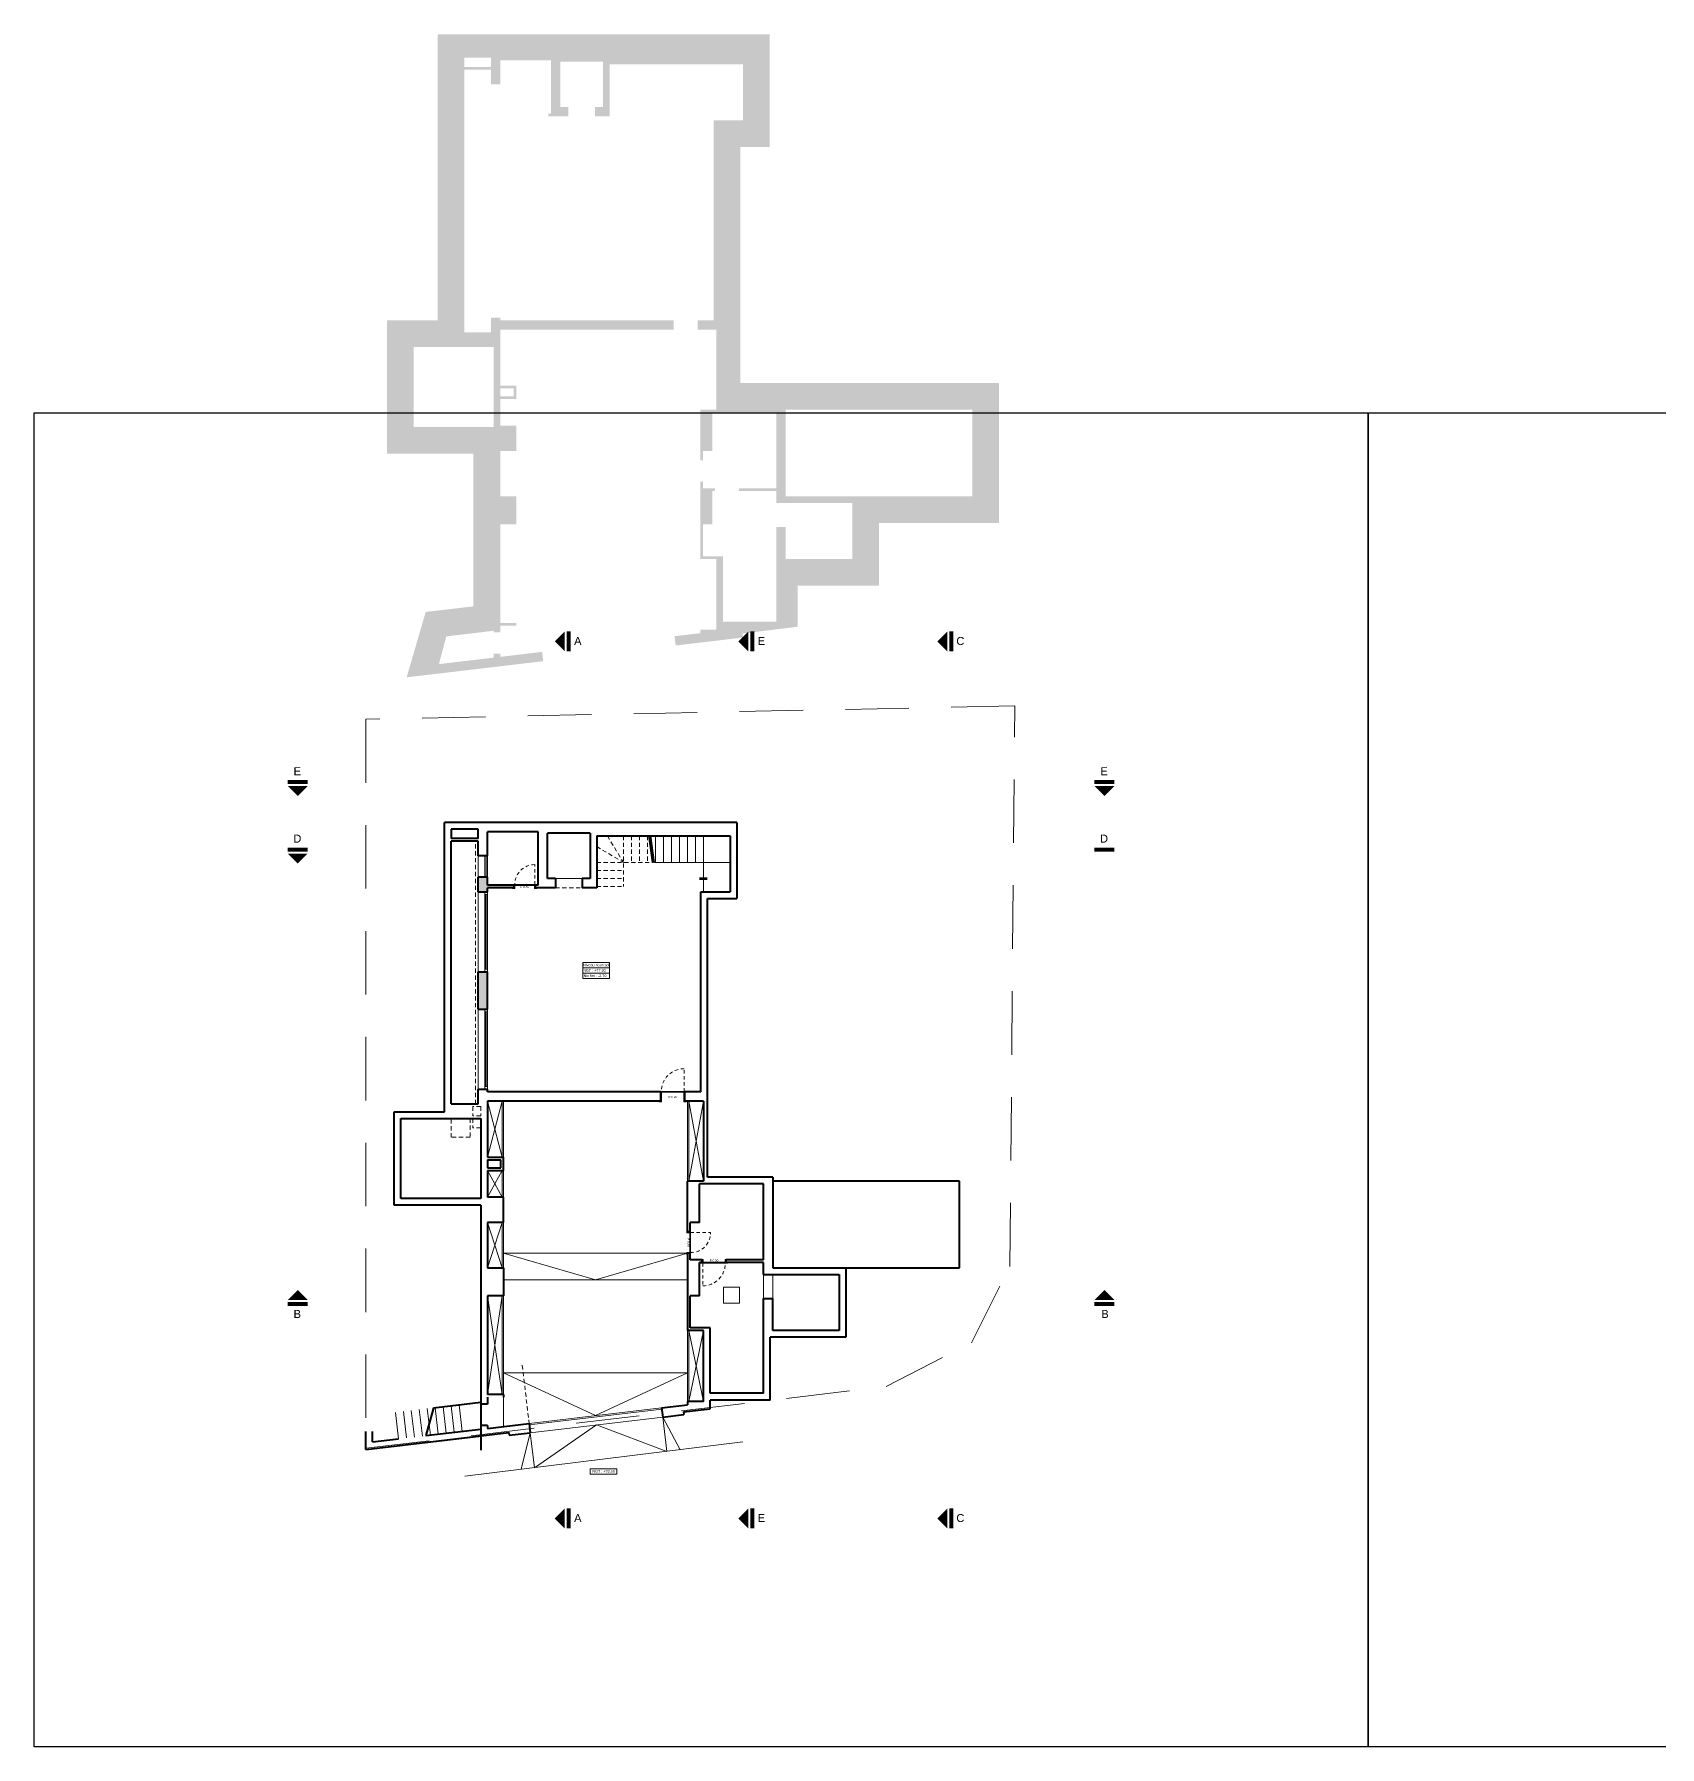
# Model space of a CAD drawing. Header units: millimetres. Extents: x 898 to 1196, y 229 to 443.
# Drawn here: x 1040.7 to 1101.7, y 378.4 to 442.6 of the extents above; entities that cross this region are included whole.
import ezdxf
from ezdxf.enums import TextEntityAlignment as Align

# ---------------------------------------------------------------- set-up
doc = ezdxf.new("R2010")
doc.units = ezdxf.units.MM
for name, pattern in [('HIDDEN', [0.375, 0.25, -0.125]), ('HIDDEN2', [4.7625, 3.175, -1.5875]), ('Projeté', [3.96875, 2.38125, -1.5875])]:
    doc.linetypes.add(name, pattern=pattern)
doc.layers.get('0').update_dxf_attribs({"color": 41})
doc.layers.get('DEFPOINTS').update_dxf_attribs({"color": 53})
for name, color, linetype, lineweight in [('A-FLOR-OVHD', 1, 'Projeté', 18), ('AN-Textes', 5, 'Continuous', 13), ('p allége', 1, 'Continuous', 20), ('p caché', 3, 'HIDDEN2', 20), ('p hachure', 253, 'Continuous', 15), ('p menuiserie', 5, 'Continuous', 20), ('p mur', 7, 'Continuous', 40), ('p symbole', 6, 'Continuous', 20), ('p texte', 7, 'Continuous', 15)]:
    doc.layers.add(name, color=color, linetype=linetype, lineweight=lineweight)
doc.styles.add('ARIAL', font='Arial.ttf', dxfattribs={"height": 0.1})
doc.dimstyles.new('ISO-25', dxfattribs={"dimtxt": 2.5, "dimasz": 2.5, "dimexe": 1.25, "dimexo": 0.625, "dimtad": 1, "dimtxsty": 'Standard', "dimcen": 2.5, "dimadec": 0, "dimazin": 0, "dimtfac": 1, "dimtmove": 0, "dimatfit": 3, "dimfxl": 1, "dimarcsym": 0})

# ---------------------------------------------------------------- blocks, each defined once
blk = doc.blocks.new('*U41')
at = {"layer": 'p menuiserie'}
for p, q in [((3, 0), (0, 0)), ((3, -0.1), (0, -0.1)), ((0.1, 0), (0.1, -0.1)), ((2.9, -0.04), (0.1, -0.04)), ((2.9, -0.06), (0.1, -0.06)), ((2.9, 0), (2.9, -0.1))]:
    blk.add_line(p, q, dxfattribs=at)
blk = doc.blocks.new('*U42')
at = {"layer": 'p menuiserie'}
for p, q in [((3, 0), (0, 0)), ((3, -0.1), (0, -0.1)), ((0.1, 0), (0.1, -0.1)), ((2.9, -0.04), (0.1, -0.04)), ((2.9, -0.06), (0.1, -0.06)), ((2.9, 0), (2.9, -0.1))]:
    blk.add_line(p, q, dxfattribs=at)
blk = doc.blocks.new('*D95')
at = {"layer": 'DEFPOINTS', "color": 0, "transparency": 16777216}
for p in [(-0.375, 0.04), (0.425, 0.04), (-0.375, -0.002)]:
    blk.add_point(p, dxfattribs=at)
at = {"layer": 'AN-Textes', "color": 0, "transparency": 16777216, "insert": (0.025, -0.059), "char_height": 0.08, "attachment_point": 5}
blk.add_mtext('P 0,80', dxfattribs=at)
blk = doc.blocks.new('_None')
blk = doc.blocks.new('*D97')
at = {"layer": 'DEFPOINTS', "color": 0, "transparency": 16777216}
for p in [(-0.425, 0.04), (0.375, 0.04), (0.375, -0.002)]:
    blk.add_point(p, dxfattribs=at)
at = {"layer": 'AN-Textes', "color": 0, "transparency": 16777216, "insert": (-0.025, -0.059), "char_height": 0.08, "attachment_point": 5}
blk.add_mtext('P 0,80', dxfattribs=at)
blk = doc.blocks.new('*D99')
at = {"layer": 'DEFPOINTS', "color": 0, "transparency": 16777216}
for p in [(0.475, 0.002), (-0.425, -0.04), (0.475, -0.04)]:
    blk.add_point(p, dxfattribs=at)
at = {"layer": 'AN-Textes', "color": 0, "transparency": 16777216, "insert": (0.025, 0.059), "char_height": 0.08, "attachment_point": 5}
blk.add_mtext('P 0,90', dxfattribs=at)
blk = doc.blocks.new('*D101')
at = {"layer": 'DEFPOINTS', "color": 0, "transparency": 16777216}
for p in [(-0.475, -0.085), (-0.475, -0.127), (0.425, -0.085)]:
    blk.add_point(p, dxfattribs=at)
at = {"layer": 'AN-Textes', "color": 0, "transparency": 16777216, "insert": (-0.025, -0.184), "char_height": 0.08, "attachment_point": 5}
blk.add_mtext('P 0,90', dxfattribs=at)
blk = doc.blocks.new('*U94')
at = {"linetype": 'HIDDEN', "ltscale": 0.5}
blk.add_line((0.4, 0.035), (0.4, 0.785), dxfattribs=at)
for p, q in [((-0.43, 0.015), (-0.375, 0.015)), ((-0.375, -0.085), (-0.375, 0.015)), ((0.4, 0.035), (-0.35, 0.035)), ((0.4, 0), (-0.35, 0)), ((0.425, -0.085), (0.425, 0.015)), ((0.48, 0.015), (0.425, 0.015)), ((-0.43, -0.085), (-0.375, -0.085)), ((0.48, -0.085), (0.425, -0.085))]:
    blk.add_line(p, q)
for points in [[(-0.43, 0.015), (-0.43, 0.035), (-0.36, 0.035), (-0.36, 0.035), (-0.35, 0.035), (-0.35, 0), (-0.34, 0), (-0.34, -0.05), (-0.34, -0.05), (-0.34, -0.085), (-0.34, -0.085), (-0.34, -0.105), (-0.43, -0.105), (-0.43, -0.085)], [(0.48, 0.015), (0.48, 0.035), (0.41, 0.035), (0.41, 0.035), (0.4, 0.035), (0.4, 0), (0.39, 0), (0.39, -0.05), (0.39, -0.05), (0.39, -0.085), (0.39, -0.085), (0.39, -0.105), (0.48, -0.105), (0.48, -0.085)]]:
    blk.add_lwpolyline(points)
blk.add_arc((0.4, 0.035), 0.75, 90, 180, dxfattribs=at)
at = {"layer": 'AN-Textes'}
dim = blk.add_linear_dim(base=(-0.375, -0.002), p1=(0.425, 0.04), p2=(-0.375, 0.04), angle=180, text='P <>', dimstyle='ISO-25', override={"dimtxt": 0.08, "dimasz": 0.02, "dimexe": 0.6, "dimexo": 0, "dimgap": 0.01, "dimtad": 2, "dimjust": 0, "dimzin": 0, "dimblk1": 'None', "dimblk2": 'None', "dimsah": 1, "dimse1": 1, "dimse2": 1, "dimsd1": 1, "dimsd2": 1, "dimtix": 1, "dimtmove": 2}, dxfattribs=at)
dim.commit()
dim.dimension.update_dxf_attribs({"geometry": '*D95', "text_midpoint": (0.025, -0.059)})
blk = doc.blocks.new('*U96')
at = {"linetype": 'HIDDEN', "ltscale": 0.5}
blk.add_line((-0.4, 0.035), (-0.4, 0.785), dxfattribs=at)
for p, q in [((-0.48, 0.015), (-0.425, 0.015)), ((-0.425, -0.085), (-0.425, 0.015)), ((-0.4, 0.035), (0.35, 0.035)), ((-0.4, 0), (0.35, 0)), ((0.375, -0.085), (0.375, 0.015)), ((0.43, 0.015), (0.375, 0.015)), ((-0.48, -0.085), (-0.425, -0.085)), ((0.43, -0.085), (0.375, -0.085))]:
    blk.add_line(p, q)
for points in [[(-0.48, 0.015), (-0.48, 0.035), (-0.41, 0.035), (-0.41, 0.035), (-0.4, 0.035), (-0.4, 0), (-0.39, 0), (-0.39, -0.05), (-0.39, -0.05), (-0.39, -0.085), (-0.39, -0.085), (-0.39, -0.105), (-0.48, -0.105), (-0.48, -0.085)], [(0.43, 0.015), (0.43, 0.035), (0.36, 0.035), (0.36, 0.035), (0.35, 0.035), (0.35, 0), (0.34, 0), (0.34, -0.05), (0.34, -0.05), (0.34, -0.085), (0.34, -0.085), (0.34, -0.105), (0.43, -0.105), (0.43, -0.085)]]:
    blk.add_lwpolyline(points)
blk.add_arc((-0.4, 0.035), 0.75, 0, 90, dxfattribs=at)
at = {"layer": 'AN-Textes'}
dim = blk.add_linear_dim(base=(0.375, -0.002), p1=(-0.425, 0.04), p2=(0.375, 0.04), angle=0, text='P <>', dimstyle='ISO-25', override={"dimtxt": 0.08, "dimasz": 0.02, "dimexe": 0.6, "dimexo": 0, "dimgap": 0.01, "dimtad": 2, "dimjust": 0, "dimzin": 0, "dimblk1": 'None', "dimblk2": 'None', "dimsah": 1, "dimse1": 1, "dimse2": 1, "dimsd1": 1, "dimsd2": 1, "dimtix": 1, "dimtmove": 2}, dxfattribs=at)
dim.commit()
dim.dimension.update_dxf_attribs({"geometry": '*D97', "text_midpoint": (-0.025, -0.059)})
blk = doc.blocks.new('*U98')
for p, q in [((-0.48, 0.085), (-0.425, 0.085)), ((-0.425, 0.085), (-0.425, -0.015)), ((-0.4, 0), (0.45, 0)), ((0.475, 0.085), (0.475, -0.015)), ((0.53, 0.085), (0.475, 0.085)), ((-0.48, -0.015), (-0.425, -0.015)), ((-0.4, -0.035), (0.45, -0.035)), ((0.53, -0.015), (0.475, -0.015))]:
    blk.add_line(p, q)
at = {"linetype": 'HIDDEN', "ltscale": 0.5}
blk.add_line((-0.4, -0.035), (-0.4, -0.885), dxfattribs=at)
for points in [[(-0.48, -0.015), (-0.48, -0.035), (-0.41, -0.035), (-0.41, -0.035), (-0.4, -0.035), (-0.4, 0), (-0.39, 0), (-0.39, 0.05), (-0.39, 0.05), (-0.39, 0.085), (-0.39, 0.085), (-0.39, 0.105), (-0.48, 0.105), (-0.48, 0.085)], [(0.53, -0.015), (0.53, -0.035), (0.46, -0.035), (0.46, -0.035), (0.45, -0.035), (0.45, 0), (0.44, 0), (0.44, 0.05), (0.44, 0.05), (0.44, 0.085), (0.44, 0.085), (0.44, 0.105), (0.53, 0.105), (0.53, 0.085)]]:
    blk.add_lwpolyline(points)
blk.add_arc((-0.4, -0.035), 0.85, 270, 360, dxfattribs=at)
at = {"layer": 'AN-Textes'}
dim = blk.add_linear_dim(base=(0.475, 0.002), p1=(-0.425, -0.04), p2=(0.475, -0.04), text='P <>', dimstyle='ISO-25', override={"dimtxt": 0.08, "dimasz": 0.02, "dimexe": 0.6, "dimexo": 0, "dimgap": 0.01, "dimtad": 2, "dimjust": 0, "dimzin": 0, "dimblk1": 'None', "dimblk2": 'None', "dimsah": 1, "dimse1": 1, "dimse2": 1, "dimsd1": 1, "dimsd2": 1, "dimtix": 1, "dimtmove": 2}, dxfattribs=at)
dim.commit()
dim.dimension.update_dxf_attribs({"geometry": '*D99', "text_midpoint": (0.025, 0.059)})
blk = doc.blocks.new('*U100')
at = {"linetype": 'HIDDEN', "ltscale": 0.5}
blk.add_line((0.4, 0.035), (0.4, 0.885), dxfattribs=at)
for p, q in [((-0.53, 0.015), (-0.475, 0.015)), ((-0.475, -0.335), (-0.475, 0.015)), ((0.4, 0.035), (-0.45, 0.035)), ((0.4, 0), (-0.45, 0)), ((0.425, -0.335), (0.425, 0.015)), ((0.48, 0.015), (0.425, 0.015)), ((-0.53, -0.335), (-0.475, -0.335)), ((0.48, -0.335), (0.425, -0.335))]:
    blk.add_line(p, q)
for points in [[(-0.53, 0.015), (-0.53, 0.035), (-0.46, 0.035), (-0.46, 0.035), (-0.45, 0.035), (-0.45, 0), (-0.44, 0), (-0.44, -0.3), (-0.44, -0.3), (-0.44, -0.335), (-0.44, -0.335), (-0.44, -0.355), (-0.53, -0.355), (-0.53, -0.335)], [(0.48, 0.015), (0.48, 0.035), (0.41, 0.035), (0.41, 0.035), (0.4, 0.035), (0.4, 0), (0.39, 0), (0.39, -0.3), (0.39, -0.3), (0.39, -0.335), (0.39, -0.335), (0.39, -0.355), (0.48, -0.355), (0.48, -0.335)]]:
    blk.add_lwpolyline(points)
blk.add_arc((0.4, 0.035), 0.85, 90, 180, dxfattribs=at)
at = {"layer": 'AN-Textes'}
dim = blk.add_linear_dim(base=(-0.475, -0.127), p1=(0.425, -0.085), p2=(-0.475, -0.085), angle=180, text='P <>', dimstyle='ISO-25', override={"dimtxt": 0.08, "dimasz": 0.02, "dimexe": 0.6, "dimexo": 0, "dimgap": 0.01, "dimtad": 2, "dimjust": 0, "dimzin": 0, "dimblk1": 'None', "dimblk2": 'None', "dimsah": 1, "dimse1": 1, "dimse2": 1, "dimsd1": 1, "dimsd2": 1, "dimtix": 1, "dimtmove": 2}, dxfattribs=at)
dim.commit()
dim.dimension.update_dxf_attribs({"geometry": '*D101', "text_midpoint": (-0.025, -0.184)})

msp = doc.modelspace()

# ---------------------------------------------------------------- hatches: boundary and pattern name
at = {"layer": 'p hachure', "transparency": 33554559}
h = msp.add_hatch(color=256, dxfattribs=at)
h.dxf.hatch_style = 1
h.paths.add_polyline_path([(1057.849, 441.773), (1057.849, 441.423), (1056.849, 441.423), (1056.849, 441.773)], flags=16)
h.paths.add_polyline_path([(1068.899, 428.573), (1075.899, 428.573), (1075.899, 425.323), (1068.899, 425.323)], flags=16)
h.paths.add_polyline_path([(1057.949, 430.923), (1057.949, 427.923), (1054.949, 427.923), (1054.949, 430.923)], flags=16)
h.paths.add_polyline_path([(1058.199, 429.073), (1058.199, 429.373), (1058.699, 429.373), (1058.699, 429.073)], flags=16)
h.paths.add_polyline_path([(1068.299, 442.649), (1055.849, 442.649), (1055.849, 431.923), (1053.949, 431.923), (1053.949, 426.923), (1057.188, 426.923), (1057.188, 421.201), (1055.402, 420.992), (1054.687, 418.54), (1059.808, 419.146), (1059.767, 419.494), (1058.199, 419.308), (1058.199, 419.423), (1057.949, 419.423), (1057.949, 419.279), (1055.898, 419.036), (1056.177, 420.076), (1057.949, 420.286), (1057.949, 420.223), (1058.199, 420.223), (1058.199, 420.473), (1058.799, 420.473), (1058.799, 420.573), (1058.199, 420.573), (1058.199, 424.273), (1058.799, 424.273), (1058.799, 425.323), (1058.199, 425.323), (1058.199, 427.023), (1058.799, 427.023), (1058.799, 427.973), (1058.199, 427.973), (1058.199, 428.973), (1058.799, 428.973), (1058.799, 429.473), (1058.199, 429.473), (1058.199, 431.573), (1064.699, 431.573), (1064.699, 431.923), (1058.199, 431.923), (1058.199, 432.023), (1057.849, 432.023), (1057.849, 431.473), (1056.849, 431.473), (1056.849, 441.323), (1057.849, 441.323), (1057.849, 440.773), (1058.199, 440.773), (1058.199, 441.673), (1060.099, 441.673), (1060.099, 439.673), (1059.999, 439.673), (1059.999, 439.573), (1060.749, 439.573), (1060.749, 439.923), (1060.449, 439.923), (1060.449, 441.623), (1062.049, 441.623), (1062.049, 439.923), (1061.749, 439.923), (1061.749, 439.573), (1062.299, 439.573), (1062.299, 441.523), (1067.299, 441.523), (1067.299, 439.423), (1066.199, 439.423), (1066.199, 431.923), (1065.599, 431.923), (1065.599, 431.573), (1066.299, 431.573), (1066.299, 428.573), (1065.699, 428.573), (1065.699, 426.673), (1065.799, 426.673), (1065.799, 427.023), (1066.149, 427.023), (1066.149, 428.473), (1068.549, 428.473), (1068.549, 425.623), (1067.149, 425.623), (1067.149, 425.523), (1068.549, 425.523), (1068.549, 425.073), (1071.394, 425.073), (1071.394, 422.973), (1068.899, 422.973), (1068.899, 424.173), (1068.549, 424.173), (1068.549, 420.623), (1066.549, 420.623), (1066.549, 423.073), (1065.799, 423.073), (1065.799, 424.273), (1066.149, 424.273), (1066.149, 425.523), (1066.249, 425.523), (1066.249, 425.623), (1065.799, 425.623), (1065.799, 425.873), (1065.699, 425.873), (1065.699, 422.973), (1066.299, 422.973), (1066.299, 420.323), (1065.699, 420.323), (1065.699, 420.196), (1064.732, 420.082), (1064.773, 419.734), (1067.299, 420.033), (1067.281, 420.182), (1069.349, 420.439), (1069.349, 421.973), (1072.394, 421.973), (1072.394, 424.323), (1076.899, 424.323), (1076.899, 429.573), (1068.899, 429.573), (1067.299, 429.573), (1067.199, 429.573), (1067.199, 438.423), (1068.299, 438.423)])
h = msp.add_hatch(color=256, dxfattribs=at)
h.dxf.hatch_style = 1
h.paths.add_polyline_path([(1058.713, 410.749), (1057.713, 410.749), (1057.713, 411.049), (1057.363, 411.049), (1057.363, 410.499), (1057.713, 410.499), (1057.713, 410.649), (1058.713, 410.649)])
h = msp.add_hatch(color=256, dxfattribs=at)
h.dxf.hatch_style = 1
h.paths.add_polyline_path([(1057.713, 407.499), (1057.363, 407.499), (1057.363, 406.099), (1057.713, 406.099)])

# ---------------------------------------------------------------- linework, layer by layer
at = {"layer": 'A-FLOR-OVHD'}
msp.add_lwpolyline([(1077.3, 396.457), (1077.487, 417.467), (1053.163, 416.968), (1053.163, 389.644), (1072.658, 391.952), (1075.862, 393.591)], close=True, dxfattribs=at)
at = {"layer": 'DEFPOINTS'}
for points in [[(1040.728, 428.45), (1090.728, 428.45), (1090.728, 378.45), (1040.728, 378.45)], [(1090.728, 428.45), (1140.728, 428.45), (1140.728, 378.45), (1090.728, 378.45)]]:
    msp.add_lwpolyline(points, close=True, dxfattribs=at)
at = {"layer": 'p allége'}
for p, q in [((1064.013, 412.599), (1064.013, 411.599)), ((1064.313, 412.599), (1064.313, 411.599)), ((1064.613, 412.599), (1064.613, 411.599)), ((1064.913, 412.599), (1064.913, 411.599)), ((1065.213, 412.599), (1065.213, 411.599)), ((1065.513, 412.599), (1065.513, 411.599)), ((1065.813, 412.599), (1065.813, 410.499)), ((1057.363, 411.849), (1057.363, 411.049)), ((1063.95, 411.599), (1065.813, 411.599)), ((1065.813, 411.599), (1066.813, 411.599)), ((1061.263, 410.999), (1060.263, 410.999)), ((1057.363, 407.499), (1057.363, 410.499)), ((1057.363, 403.099), (1057.363, 406.099)), ((1065.213, 396.949), (1058.313, 396.949)), ((1068.063, 395.249), (1068.063, 396.149)), ((1068.414, 395.249), (1068.414, 396.149)), ((1065.213, 395.949), (1058.313, 395.949)), ((1058.313, 392.47), (1065.213, 392.47)), ((1054.385, 389.991), (1054.267, 390.984)), ((1054.683, 390.026), (1054.565, 391.019)), ((1054.981, 390.061), (1054.863, 391.054)), ((1055.279, 390.096), (1055.161, 391.09)), ((1055.577, 390.132), (1055.459, 391.125)), ((1055.875, 390.167), (1055.757, 391.16)), ((1056.172, 390.202), (1056.055, 391.195)), ((1056.47, 390.238), (1056.353, 391.231)), ((1056.768, 390.273), (1056.651, 391.266)), ((1058.313, 391.549), (1058.313, 390.456)), ((1064.287, 390.81), (1059.322, 390.223)), ((1064.287, 390.81), (1064.44, 389.523)), ((1064.287, 390.81), (1064.936, 389.582)), ((1067.293, 389.877), (1056.867, 388.59)), ((1059.322, 390.22), (1058.987, 388.851)), ((1059.322, 390.223), (1059.483, 388.912))]:
    msp.add_line(p, q, dxfattribs=at)
msp.add_lwpolyline([(1066.563, 395.674), (1067.163, 395.674), (1067.163, 395.074), (1066.563, 395.074)], close=True, dxfattribs=at)
at = {"layer": 'p caché', "ltscale": 0.05}
for p, q in [((1057.263, 402.549), (1057.263, 412.399)), ((1061.813, 412.199), (1062.813, 411.599)), ((1062.213, 412.599), (1062.813, 411.599)), ((1062.813, 412.599), (1062.813, 410.699)), ((1063.113, 412.599), (1063.113, 411.599)), ((1063.413, 412.599), (1063.413, 411.599)), ((1063.713, 412.599), (1063.713, 411.599)), ((1061.813, 411.599), (1063.9, 411.599)), ((1061.813, 411.299), (1062.813, 411.299)), ((1061.813, 410.999), (1062.813, 410.999)), ((1060.263, 410.649), (1061.263, 410.649)), ((1061.813, 410.699), (1062.813, 410.699)), ((1061.813, 410.649), (1061.813, 410.699)), ((1056.363, 401.299), (1056.363, 401.999)), ((1057.063, 401.999), (1057.063, 401.649)), ((1057.063, 401.999), (1057.063, 401.299)), ((1057.463, 402.449), (1057.163, 402.449)), ((1057.163, 402.449), (1057.163, 402.099)), ((1057.463, 402.099), (1057.163, 402.099)), ((1057.163, 401.999), (1057.163, 401.649)), ((1057.463, 402.449), (1057.463, 402.099)), ((1057.063, 401.299), (1056.363, 401.299)), ((1057.463, 401.649), (1057.163, 401.649)), ((1059.022, 392.755), (1059.281, 390.57))]:
    msp.add_line(p, q, dxfattribs=at)
at = {"layer": 'p menuiserie'}
for p, q in [((1057.613, 411.049), (1057.613, 411.849)), ((1057.663, 411.049), (1057.663, 411.849)), ((1057.713, 411.049), (1057.713, 411.849)), ((1058.263, 400.549), (1058.263, 402.649)), ((1058.313, 400.549), (1058.313, 402.649)), ((1065.213, 399.649), (1065.213, 402.649)), ((1065.263, 399.649), (1065.263, 402.649)), ((1058.263, 399.049), (1058.263, 400.049)), ((1058.313, 399.049), (1058.313, 400.049)), ((1058.263, 398.099), (1058.263, 396.399)), ((1058.313, 398.099), (1058.313, 396.399)), ((1058.263, 395.349), (1058.263, 391.649)), ((1058.313, 395.349), (1058.313, 391.649)), ((1065.213, 394.049), (1065.213, 391.399)), ((1065.263, 394.049), (1065.263, 391.399)), ((1059.281, 390.57), (1064.246, 391.158)), ((1059.287, 390.521), (1064.252, 391.108))]:
    msp.add_line(p, q, dxfattribs=at)
at = {"layer": 'p mur'}
for p, q in [((1056.113, 402.249), (1056.113, 413.099)), ((1067.063, 413.099), (1056.113, 413.099)), ((1057.363, 412.849), (1056.363, 412.849)), ((1056.363, 412.849), (1056.363, 412.499)), ((1057.363, 412.499), (1057.363, 412.849)), ((1067.063, 413.099), (1067.063, 410.249)), ((1057.363, 412.499), (1056.363, 412.499)), ((1056.363, 402.549), (1056.363, 412.399)), ((1057.363, 412.399), (1056.363, 412.399)), ((1057.363, 411.849), (1057.363, 412.399)), ((1059.613, 412.749), (1057.713, 412.749)), ((1057.713, 411.849), (1057.713, 412.749)), ((1059.613, 410.749), (1059.613, 412.749)), ((1061.563, 412.699), (1059.963, 412.699)), ((1059.963, 410.999), (1059.963, 412.699)), ((1061.563, 412.699), (1061.563, 410.999)), ((1061.813, 412.599), (1061.813, 410.649)), ((1061.813, 412.599), (1066.813, 412.599)), ((1063.763, 412.599), (1063.9, 411.599)), ((1063.813, 412.599), (1063.95, 411.599)), ((1066.813, 412.599), (1066.813, 410.499)), ((1057.713, 411.849), (1057.363, 411.849)), ((1057.713, 411.049), (1057.363, 411.049)), ((1057.363, 410.499), (1057.363, 411.049)), ((1057.713, 410.749), (1057.713, 411.049)), ((1060.263, 410.999), (1059.963, 410.999)), ((1060.263, 410.999), (1060.263, 410.649)), ((1061.563, 410.999), (1061.263, 410.999)), ((1061.263, 410.999), (1061.263, 410.649)), ((1057.363, 410.499), (1057.713, 410.499)), ((1058.713, 410.749), (1057.713, 410.749)), ((1058.713, 410.649), (1057.713, 410.649)), ((1057.713, 410.499), (1057.713, 410.649)), ((1058.713, 410.649), (1058.713, 410.749)), ((1059.513, 410.649), (1059.513, 410.749)), ((1059.613, 410.749), (1059.513, 410.749)), ((1060.263, 410.649), (1059.513, 410.649)), ((1061.813, 410.649), (1061.263, 410.649)), ((1065.713, 410.499), (1066.813, 410.499)), ((1065.713, 402.999), (1065.713, 410.499)), ((1065.963, 410.249), (1067.063, 410.249)), ((1065.963, 399.799), (1065.963, 410.249)), ((1057.363, 407.499), (1057.713, 407.499)), ((1057.363, 406.099), (1057.363, 407.499)), ((1057.713, 406.099), (1057.713, 407.499)), ((1057.363, 406.099), (1057.713, 406.099)), ((1056.363, 402.549), (1057.363, 402.549)), ((1057.363, 403.099), (1057.713, 403.099)), ((1057.363, 402.549), (1057.363, 403.099)), ((1057.713, 402.999), (1057.713, 403.099)), ((1064.213, 402.999), (1057.713, 402.999)), ((1064.213, 402.649), (1057.713, 402.649)), ((1057.713, 402.649), (1057.713, 400.549)), ((1064.213, 402.649), (1064.213, 402.999)), ((1065.713, 402.999), (1065.113, 402.999)), ((1065.113, 402.649), (1065.113, 402.999)), ((1065.813, 402.649), (1065.113, 402.649)), ((1065.813, 402.649), (1065.813, 399.649)), ((1054.214, 402.249), (1056.113, 402.249)), ((1054.214, 398.749), (1054.214, 402.249)), ((1054.464, 401.999), (1057.464, 401.999)), ((1054.464, 398.999), (1054.464, 401.999)), ((1057.464, 401.999), (1057.464, 398.999)), ((1057.713, 400.549), (1058.313, 400.549)), ((1057.713, 400.449), (1057.713, 400.149)), ((1057.713, 400.449), (1058.213, 400.449)), ((1057.713, 400.149), (1058.213, 400.149)), ((1057.713, 400.049), (1057.713, 399.049)), ((1057.713, 400.049), (1058.313, 400.049)), ((1058.213, 400.149), (1058.213, 400.449)), ((1058.313, 400.049), (1058.313, 400.549)), ((1065.813, 399.649), (1065.213, 399.649)), ((1065.213, 397.749), (1065.213, 399.649)), ((1068.063, 399.549), (1065.663, 399.549)), ((1065.663, 398.099), (1065.663, 399.549)), ((1068.414, 399.799), (1065.963, 399.799)), ((1068.063, 396.699), (1068.063, 399.549)), ((1068.414, 399.799), (1068.414, 396.399)), ((1075.414, 399.649), (1068.414, 399.649)), ((1075.414, 396.399), (1075.414, 399.649)), ((1057.463, 398.749), (1054.214, 398.749)), ((1057.464, 398.999), (1054.464, 398.999)), ((1057.463, 398.749), (1057.463, 389.565)), ((1058.313, 399.049), (1057.713, 399.049)), ((1058.313, 398.099), (1058.313, 399.049)), ((1058.313, 398.099), (1057.713, 398.099)), ((1057.713, 398.099), (1057.713, 396.399)), ((1065.663, 398.099), (1065.313, 398.099)), ((1065.313, 397.749), (1065.313, 398.099)), ((1065.313, 397.749), (1065.213, 397.749)), ((1065.313, 396.949), (1065.213, 396.949)), ((1065.213, 396.949), (1065.213, 394.049)), ((1065.313, 396.699), (1065.313, 396.949)), ((1057.713, 396.399), (1058.313, 396.399)), ((1058.313, 396.399), (1058.313, 395.349)), ((1065.763, 396.699), (1065.313, 396.699)), ((1065.763, 396.599), (1065.663, 396.599)), ((1065.663, 395.349), (1065.663, 396.599)), ((1065.763, 396.599), (1065.763, 396.699)), ((1068.063, 396.699), (1066.663, 396.699)), ((1066.663, 396.599), (1066.663, 396.699)), ((1068.063, 396.599), (1066.663, 396.599)), ((1068.063, 396.149), (1068.063, 396.599)), ((1068.063, 396.149), (1070.908, 396.149)), ((1068.414, 396.399), (1075.414, 396.399)), ((1070.908, 396.149), (1070.908, 394.049)), ((1071.158, 396.399), (1071.158, 393.799)), ((1058.313, 395.349), (1057.713, 395.349)), ((1057.713, 395.349), (1057.713, 391.649)), ((1065.663, 395.349), (1065.313, 395.349)), ((1065.313, 394.149), (1065.313, 395.349)), ((1068.063, 391.699), (1068.063, 395.249)), ((1068.063, 395.249), (1068.414, 395.249)), ((1068.414, 394.049), (1068.414, 395.249)), ((1065.813, 394.049), (1065.213, 394.049)), ((1066.063, 394.149), (1065.313, 394.149)), ((1065.813, 391.399), (1065.813, 394.049)), ((1066.063, 391.699), (1066.063, 394.149)), ((1068.313, 391.449), (1068.313, 393.799)), ((1071.158, 393.799), (1068.313, 393.799)), ((1070.908, 394.049), (1068.414, 394.049)), ((1058.313, 391.649), (1057.713, 391.649)), ((1058.313, 391.649), (1058.313, 391.549)), ((1068.063, 391.699), (1066.063, 391.699)), ((1055.691, 391.152), (1055.413, 390.112)), ((1055.691, 391.152), (1057.463, 391.362)), ((1057.463, 391.362), (1057.463, 391.299)), ((1057.713, 391.299), (1057.463, 391.299)), ((1057.713, 391.549), (1057.713, 391.299)), ((1064.246, 391.158), (1065.213, 391.273)), ((1064.246, 391.158), (1064.287, 390.81)), ((1065.07, 391.004), (1066.063, 391.121)), ((1065.07, 391.004), (1065.082, 390.904)), ((1065.813, 391.399), (1065.213, 391.399)), ((1065.213, 391.399), (1065.213, 391.273)), ((1066.063, 391.121), (1066.063, 391.449)), ((1068.313, 391.449), (1066.063, 391.449)), ((1055.413, 390.112), (1057.463, 390.355)), ((1057.713, 390.499), (1057.463, 390.499)), ((1057.463, 390.499), (1057.463, 390.355)), ((1057.713, 390.385), (1059.281, 390.57)), ((1057.713, 390.499), (1057.713, 390.385)), ((1059.281, 390.57), (1059.322, 390.223)), ((1064.287, 390.81), (1065.082, 390.904)), ((1053.163, 389.594), (1053.163, 390.265)), ((1053.163, 389.594), (1058.516, 390.228)), ((1053.163, 389.594), (1057.493, 390.107)), ((1053.413, 389.876), (1053.413, 390.265)), ((1053.413, 389.876), (1054.385, 389.991)), ((1058.516, 390.228), (1058.528, 390.129)), ((1058.528, 390.129), (1059.322, 390.223))]:
    msp.add_line(p, q, dxfattribs=at)
at = {"layer": 'p symbole'}
for p, q in [((1062.288, 407.653), (1061.288, 407.653)), ((1062.288, 407.453), (1061.288, 407.453)), ((1058.263, 402.649), (1057.713, 400.549)), ((1058.263, 400.549), (1057.713, 402.649)), ((1065.263, 402.649), (1065.813, 399.649)), ((1065.263, 399.649), (1065.813, 402.649)), ((1058.263, 400.049), (1057.713, 399.049)), ((1058.263, 399.049), (1057.713, 400.049)), ((1057.713, 396.399), (1058.263, 398.099)), ((1057.713, 398.099), (1058.263, 396.399)), ((1058.263, 391.649), (1057.713, 395.349)), ((1058.263, 395.349), (1057.713, 391.649)), ((1065.813, 391.399), (1065.263, 394.049)), ((1065.813, 394.049), (1065.263, 391.399)), ((1061.805, 390.517), (1059.483, 388.912)), ((1064.44, 389.523), (1061.805, 390.517))]:
    msp.add_line(p, q, dxfattribs=at)
at = {"layer": 'p symbole', "color": 252, "true_color": 0x939598}
for points in [[(1060.613, 419.889, 0.75, 0, 0), (1060.238, 419.889, 0, 0, 0)], [(1067.496, 419.889, 0.75, 0, 0), (1067.121, 419.889, 0, 0, 0)], [(1074.956, 419.889, 0.75, 0, 0), (1074.581, 419.889, 0, 0, 0)], [(1050.607, 414.463, 0.75, 0, 0), (1050.607, 414.088, 0, 0, 0)], [(1080.848, 414.463, 0.75, 0, 0), (1080.848, 414.088, 0, 0, 0)], [(1050.607, 411.936, 0.75, 0, 0), (1050.607, 411.561, 0, 0, 0)], [(1050.607, 395.199, 0.75, 0, 0), (1050.607, 395.574, 0, 0, 0)], [(1080.848, 395.199, 0.75, 0, 0), (1080.848, 395.574, 0, 0, 0)], [(1060.613, 387.011, 0.75, 0, 0), (1060.238, 387.011, 0, 0, 0)], [(1067.496, 387.011, 0.75, 0, 0), (1067.121, 387.011, 0, 0, 0)], [(1074.956, 387.011, 0.75, 0, 0), (1074.581, 387.011, 0, 0, 0)]]:
    msp.add_lwpolyline(points, format="xyseb", dxfattribs=at)
at = {"layer": 'p symbole', "color": 252, "true_color": 0x939598, "const_width": 0.15}
for points in [[(1060.763, 419.514), (1060.763, 420.264)], [(1067.646, 419.514), (1067.646, 420.264)], [(1075.106, 419.514), (1075.106, 420.264)], [(1050.232, 414.613), (1050.982, 414.613)], [(1080.473, 414.613), (1081.223, 414.613)], [(1050.232, 412.086), (1050.982, 412.086)], [(1080.473, 412.086), (1081.223, 412.086)], [(1050.232, 395.049), (1050.982, 395.049)], [(1080.473, 395.049), (1081.223, 395.049)], [(1060.763, 386.636), (1060.763, 387.386)], [(1067.646, 386.636), (1067.646, 387.386)], [(1075.106, 386.636), (1075.106, 387.386)]]:
    msp.add_lwpolyline(points, dxfattribs=at)
at = {"layer": 'p symbole'}
for points in [[(1063.832, 412.099, 0, 0, 0), (1062.313, 412.099, 0, 0, 0), (1062.313, 410.699, 0.3, 0, 0), (1062.313, 410.399, 0, 0, 0)], [(1065.663, 410.999, 0.1, 0.1, 0), (1065.963, 410.999, 0, 0, 0), (1066.313, 410.999, 0, 0, 0), (1066.313, 412.099, 0, 0, 0), (1063.882, 412.099, 0, 0, 0)]]:
    msp.add_lwpolyline(points, format="xyseb", dxfattribs=at)
for points in [[(1061.288, 407.853), (1062.288, 407.853), (1062.288, 407.253), (1061.288, 407.253), (1061.288, 407.853)], [(1065.213, 396.949), (1061.763, 395.949), (1058.313, 396.949)], [(1065.213, 392.47), (1061.763, 390.864), (1058.313, 392.47)]]:
    msp.add_lwpolyline(points, dxfattribs=at)
msp.add_lwpolyline([(1061.567, 388.873), (1062.567, 388.873), (1062.567, 388.673), (1061.567, 388.673)], close=True, dxfattribs=at)

# ---------------------------------------------------------------- block references
at = {"layer": 'p menuiserie'}
for name, p in [('*U94', (1059.088, 410.734)), ('*U100', (1064.688, 402.984)), ('*U98', (1066.188, 396.614))]:
    msp.add_blockref(name, p, dxfattribs=at)
for name, p, rotation in [('*U41', (1057.713, 410.499), 269.9999999999999), ('*U42', (1057.713, 406.099), 269.9999999999999), ('*U96', (1065.298, 397.324), 270)]:
    msp.add_blockref(name, p, dxfattribs=dict(at, rotation=rotation))

# ---------------------------------------------------------------- texts
at = {"layer": 'p texte', "style": 'ARIAL'}
for s, height, p in [('A', 0.3, (1061.104, 419.903)), ('E', 0.3, (1067.987, 419.903)), ('C', 0.3, (1075.446, 419.903)), ('E', 0.3, (1050.589, 415.02)), ('E', 0.3, (1080.83, 415.02)), ('D', 0.3, (1050.589, 412.494)), ('D', 0.3, (1080.83, 412.494)), ('Niveau sous sol', 0.1, (1061.794, 407.755)), ('NGT : +77.20', 0.1, (1061.728, 407.555)), ('Niv fini : -2.70', 0.1, (1061.749, 407.355)), ('B', 0.3, (1050.589, 394.675)), ('B', 0.3, (1080.868, 394.675)), ('NGT : +78.60', 0.1, (1062.071, 388.779)), ('A', 0.3, (1061.104, 387.024)), ('E', 0.3, (1067.987, 387.024)), ('C', 0.3, (1075.446, 387.024))]:
    msp.add_text(s, height=height, dxfattribs=at).set_placement(p, align=Align.MIDDLE)

doc.saveas('drawing.dxf')
